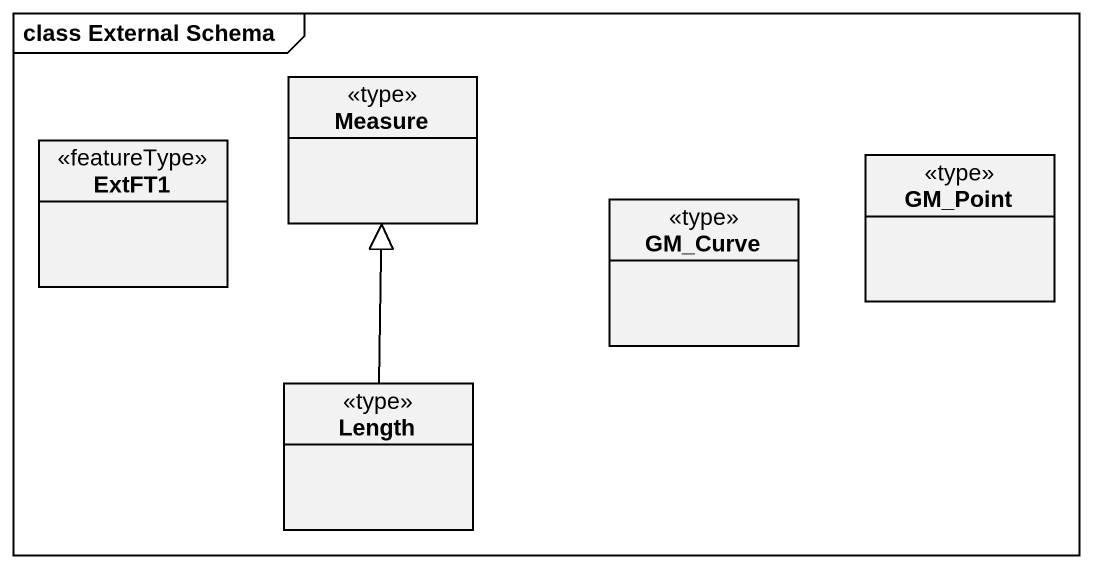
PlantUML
@startuml
mainframe class External Schema
hide circle
hide empty members
class Measure <<type>>
class ExtFT1 <<featureType>>
class GM_Point <<type>>
class GM_Curve <<type>>
class Length <<type>>
Length -up-|> Measure
@enduml
